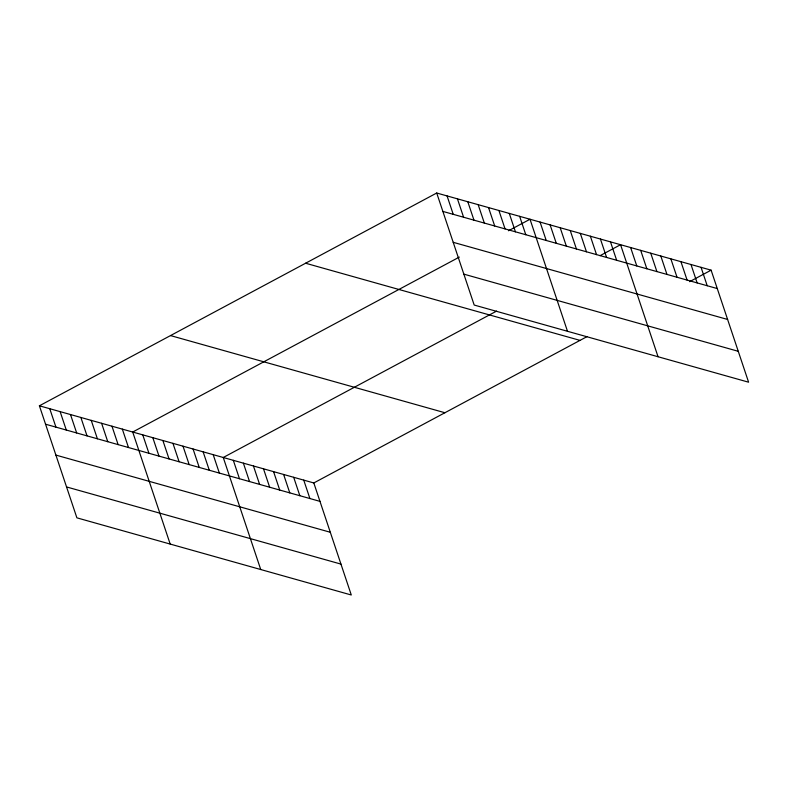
<?xml version="1.0" encoding="UTF-8"?>
<svg xmlns="http://www.w3.org/2000/svg" width="788" height="788" viewBox="0 0 788 788"><rect width="100%" height="100%" fill="white"/><g stroke="black" fill="none" stroke-linecap="round" stroke-linejoin="round"><path stroke-width="1.18" d="M39.4 405.8L313.811 482.955L351.29 594.989L76.889 517.834L39.4 405.8L436.71 193.011L711.111 270.166L748.6 382.2L474.189 305.045L436.71 193.011M459.325 257.095L132.699 432.031L170.188 544.065M508.496 230.766L530.009 219.241L567.488 331.275M496.617 311.083L223.25 457.493L260.739 569.527M600.072 255.676L620.56 244.704L658.049 356.737M313.811 482.955L587.168 336.545M689.599 281.68L711.111 270.166M442.866 211.411L717.267 288.566M453.199 242.31L727.61 319.465M463.856 274.145L738.257 351.3M305.596 263.231L579.998 340.386M170.513 335.58L444.915 412.735M45.556 424.21L319.967 501.365M55.899 455.1L330.3 532.264M66.547 486.935L340.958 564.1M701.054 267.339L707.21 285.739M690.987 264.502L697.144 282.912M680.93 261.675L687.087 280.085M670.864 258.848L677.03 277.258M660.807 256.021L666.963 274.421M650.74 253.194L656.906 271.594M640.683 250.357L646.84 268.767M630.617 247.531L636.783 265.94M610.493 241.877L616.659 260.276M600.436 239.04L606.593 257.449M590.37 236.213L596.536 254.623M580.313 233.386L586.469 251.796M570.246 230.559L576.412 248.959M560.189 227.732L566.345 246.132M550.122 224.895L556.289 243.305M540.066 222.068L546.222 240.478M519.637 216.326L525.793 234.735M509.275 213.41L515.431 231.82M498.902 210.494L505.059 228.904M488.54 207.579L494.697 225.989M478.168 204.663L484.334 223.073M467.806 201.748L473.962 220.157M457.434 198.832L463.6 217.242M447.072 195.926L453.228 214.326M303.744 480.128L309.901 498.538M293.688 477.301L299.844 495.701M283.621 474.474L289.777 492.874M273.564 471.638L279.72 490.047M263.497 468.811L269.654 487.22M253.441 465.984L259.597 484.384M243.374 463.157L249.54 481.557M233.317 460.32L239.473 478.73M213.193 454.666L219.35 473.076M203.127 451.839L209.293 470.239M193.07 449.012L199.226 467.412M183.003 446.175L189.169 464.585M172.946 443.349L179.103 461.758M162.88 440.522L169.046 458.921M152.823 437.695L158.979 456.094M142.756 434.858L148.922 453.267M122.337 429.115L128.493 447.525M111.965 426.2L118.121 444.609M101.603 423.284L107.759 441.694M91.231 420.378L97.387 438.778M80.868 417.463L87.025 435.863M70.496 414.547L76.663 432.947M60.134 411.631L66.29 430.031M49.762 408.716L55.928 427.116"/></g></svg>
